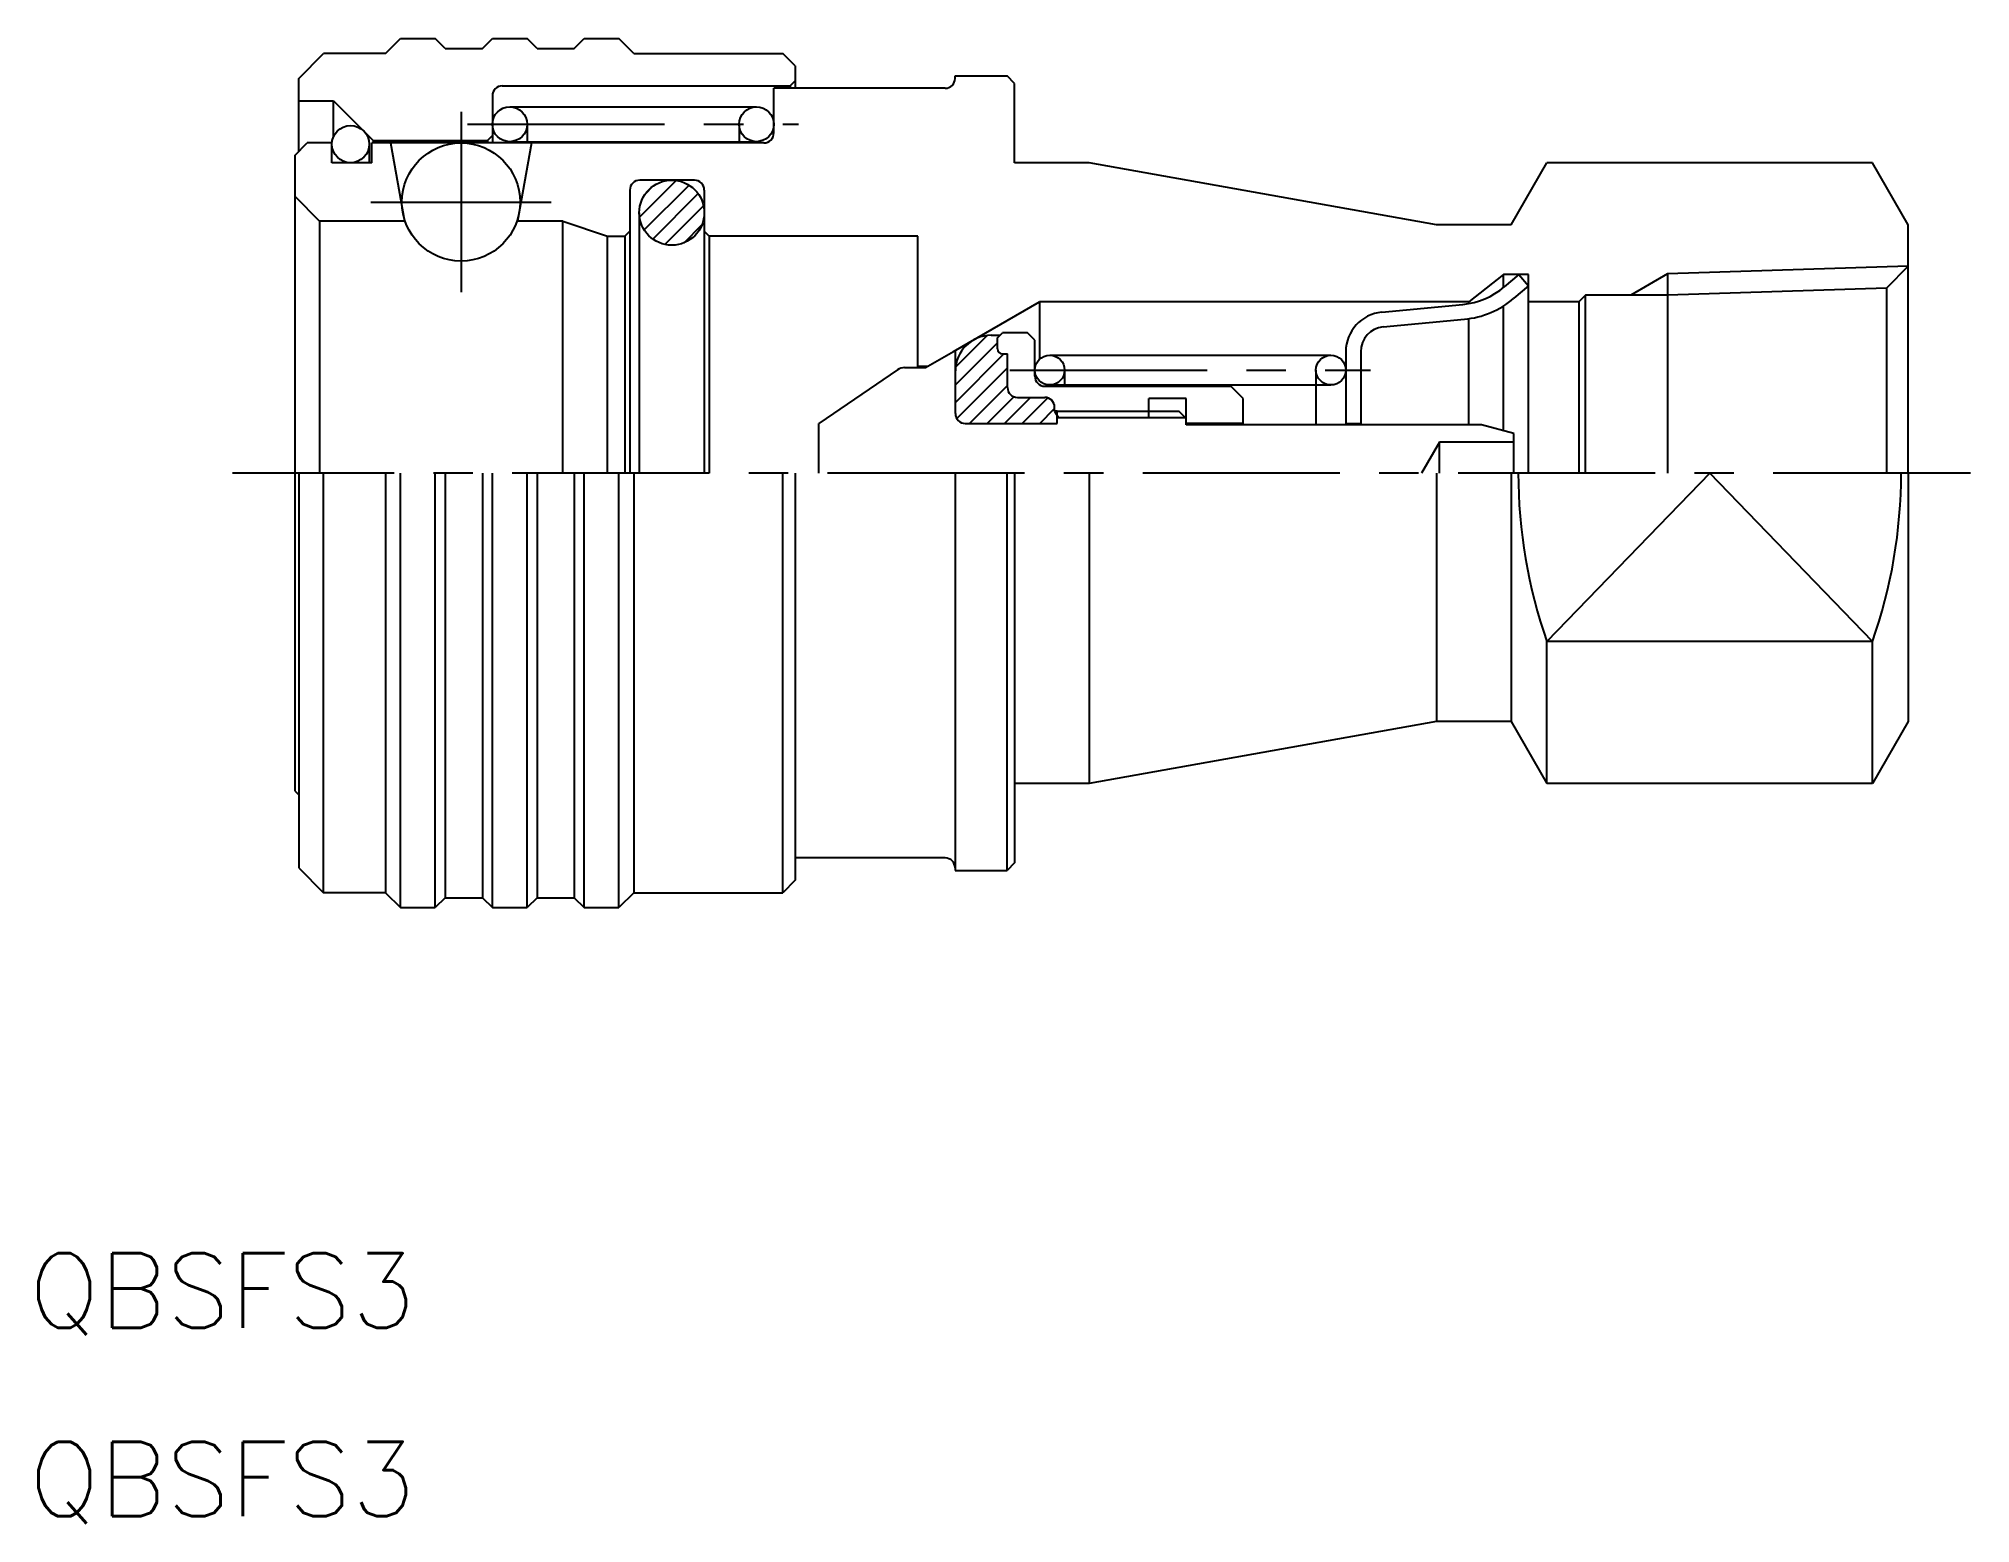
# Model space of a CAD drawing. Extents: x 25.1 to 102.9, y 30.1 to 89.9.
import ezdxf
from ezdxf.enums import TextEntityAlignment as Align

# ---------------------------------------------------------------- set-up
doc = ezdxf.new("R2010")
doc.units = 0
doc.header["$LTSCALE"] = 0.25
doc.linetypes.add('CENTER', pattern=[50.8, 31.75, -6.35, 6.35, -6.35])
doc.layers.get('0').update_dxf_attribs({"linetype": 'CONTINUOUS'})
doc.layers.add('CENTER', color=1, linetype='CONTINUOUS')
doc.styles.get("Standard").update_dxf_attribs({"font": 'txt.shx', "bigfont": 'bigfont.shx'})

msp = doc.modelspace()

# ---------------------------------------------------------------- linework, layer by layer
for p, q in [((39.037, 89.287), (39.637, 89.887)), ((39.637, 89.887), (41.037, 89.887)), ((41.437, 89.487), (41.037, 89.887)), ((42.937, 89.487), (43.337, 89.887)), ((43.337, 89.887), (44.737, 89.887)), ((45.137, 89.487), (44.737, 89.887)), ((46.637, 89.487), (47.037, 89.887)), ((47.037, 89.887), (48.437, 89.887)), ((49.037, 89.287), (48.437, 89.887)), ((35.537, 88.287), (36.537, 89.287)), ((39.037, 89.287), (36.537, 89.287)), ((41.437, 89.487), (42.937, 89.487)), ((45.137, 89.487), (46.637, 89.487)), ((49.037, 89.287), (55.037, 89.287)), ((55.537, 88.787), (55.037, 89.287)), ((55.537, 88.787), (55.537, 87.887)), ((35.537, 85.348), (35.537, 88.287)), ((43.737, 87.987), (55.337, 87.987)), ((55.537, 88.187), (55.337, 87.987)), ((55.337, 87.987), (55.337, 87.887)), ((61.976, 88.387), (64.076, 88.387)), ((61.976, 88.287), (61.976, 88.387)), ((64.376, 88.087), (64.076, 88.387)), ((64.376, 84.887), (64.376, 88.087)), ((35.537, 87.387), (36.937, 87.387)), ((36.937, 85.933), (36.937, 87.387)), ((36.937, 87.387), (38.537, 85.787)), ((43.337, 87.587), (43.337, 85.687)), ((61.576, 87.887), (54.676, 87.887)), ((54.676, 86.087), (54.676, 87.887)), ((44.037, 87.137), (53.976, 87.137)), ((44.737, 86.437), (44.737, 85.687)), ((53.276, 86.437), (53.276, 85.687)), ((35.376, 85.187), (35.876, 85.687)), ((36.876, 85.687), (35.876, 85.687)), ((36.876, 84.887), (36.876, 85.687)), ((38.376, 85.637), (38.376, 84.887)), ((54.276, 85.687), (38.476, 85.687)), ((38.476, 84.887), (38.476, 85.687)), ((38.537, 85.787), (43.137, 85.787)), ((38.537, 85.787), (38.537, 85.687)), ((39.24, 85.687), (39.795, 82.537)), ((43.337, 85.987), (43.137, 85.787)), ((43.137, 85.787), (43.137, 85.687)), ((44.037, 85.737), (53.976, 85.737)), ((44.912, 85.687), (44.357, 82.537)), ((35.376, 85.187), (35.376, 72.387)), ((38.476, 84.887), (36.876, 84.887)), ((67.376, 84.887), (64.376, 84.887)), ((81.376, 82.387), (67.376, 84.887)), ((84.376, 82.387), (85.819, 84.887)), ((98.933, 84.887), (85.819, 84.887)), ((100.376, 82.387), (98.933, 84.887)), ((51.476, 84.187), (49.276, 84.187)), ((35.376, 83.537), (36.376, 82.537)), ((48.876, 83.787), (48.876, 72.387)), ((51.876, 83.787), (51.876, 72.387)), ((36.376, 82.537), (36.376, 72.387)), ((39.824, 82.537), (36.376, 82.537)), ((46.176, 82.537), (44.328, 82.537)), ((46.176, 72.387), (46.176, 82.537)), ((46.176, 82.537), (47.976, 81.937)), ((49.256, 82.877), (49.256, 72.387)), ((47.976, 72.387), (47.976, 81.937)), ((47.976, 81.937), (48.676, 81.937)), ((48.876, 82.137), (48.676, 81.937)), ((48.676, 81.937), (48.676, 72.387)), ((51.876, 82.137), (52.076, 81.937)), ((60.476, 81.937), (52.076, 81.937)), ((52.076, 81.937), (52.076, 72.387)), ((60.476, 76.637), (60.476, 81.937)), ((84.376, 82.387), (81.376, 82.387)), ((100.376, 72.387), (100.376, 82.387)), ((84.076, 80.387), (82.676, 79.287)), ((84.076, 79.867), (84.076, 80.387)), ((85.076, 80.387), (84.076, 80.387)), ((84.687, 80.387), (84.098, 79.885)), ((84.687, 80.387), (85.076, 79.931)), ((85.076, 72.387), (85.076, 80.387)), ((90.676, 80.415), (90.676, 72.387)), ((100.376, 80.718), (99.492, 79.835)), ((85.076, 79.931), (84.487, 79.429)), ((87.376, 79.559), (87.105, 79.287)), ((90.676, 79.559), (87.376, 79.559)), ((87.376, 72.387), (87.376, 79.559)), ((99.492, 79.835), (90.676, 79.559)), ((99.492, 79.835), (99.492, 72.387)), ((61.915, 77.287), (65.379, 79.287)), ((82.676, 79.287), (65.379, 79.287)), ((65.379, 79.287), (65.379, 76.975)), ((79.164, 78.871), (82.436, 79.182)), ((82.676, 79.215), (82.676, 79.287)), ((82.676, 74.337), (82.676, 78.607)), ((84.076, 74.098), (84.076, 79.126)), ((87.105, 79.287), (85.076, 79.287)), ((87.105, 79.287), (87.105, 72.387)), ((63.426, 77.937), (63.789, 77.937)), ((63.689, 77.837), (63.889, 78.037)), ((63.689, 77.387), (63.689, 77.837)), ((64.889, 78.037), (63.889, 78.037)), ((65.189, 77.737), (64.889, 78.037)), ((79.221, 78.274), (82.493, 78.585)), ((60.789, 76.637), (61.915, 77.287)), ((61.989, 77.287), (61.915, 77.287)), ((61.989, 74.787), (61.989, 77.287)), ((63.889, 77.187), (64.089, 77.187)), ((64.089, 75.837), (64.089, 77.187)), ((65.189, 76.287), (65.189, 77.737)), ((65.789, 77.137), (77.116, 77.137)), ((77.716, 77.278), (77.716, 74.337)), ((78.316, 77.278), (78.316, 74.337)), ((59.662, 76.55), (56.489, 74.383)), ((59.944, 76.637), (60.789, 76.637)), ((60.876, 76.687), (60.476, 76.687)), ((66.389, 76.537), (66.389, 75.887)), ((76.516, 76.537), (76.516, 74.337)), ((65.589, 75.887), (73.089, 75.887)), ((65.789, 75.937), (77.116, 75.937)), ((73.589, 75.387), (73.089, 75.887)), ((64.489, 75.437), (65.589, 75.437)), ((65.989, 74.887), (65.989, 75.037)), ((65.989, 74.887), (66.146, 74.617)), ((66.089, 74.887), (65.989, 74.887)), ((66.089, 74.887), (70.989, 74.887)), ((66.089, 74.387), (66.089, 74.887)), ((69.789, 74.617), (69.789, 75.387)), ((71.289, 75.387), (69.789, 75.387)), ((71.289, 74.587), (70.989, 74.887)), ((71.289, 74.337), (71.289, 75.387)), ((73.589, 74.337), (73.589, 75.387)), ((56.489, 72.387), (56.489, 74.383)), ((62.389, 74.387), (66.089, 74.387)), ((71.26, 74.617), (66.089, 74.617)), ((73.589, 74.387), (71.289, 74.387)), ((83.183, 74.337), (71.289, 74.337)), ((77.716, 74.387), (78.316, 74.387)), ((84.489, 73.987), (83.183, 74.337)), ((84.489, 72.387), (84.489, 73.987)), ((81.489, 73.637), (80.768, 72.387)), ((84.489, 73.637), (81.489, 73.637)), ((81.489, 72.387), (81.489, 73.637)), ((35.376, 72.387), (35.376, 59.587)), ((35.537, 72.387), (35.537, 56.487)), ((36.537, 55.487), (36.537, 72.387)), ((39.037, 72.387), (39.037, 55.487)), ((39.637, 54.887), (39.637, 72.387)), ((41.037, 54.887), (41.037, 72.387)), ((41.437, 72.387), (41.437, 55.287)), ((42.937, 72.387), (42.937, 55.287)), ((43.337, 54.887), (43.337, 72.387)), ((44.737, 54.887), (44.737, 72.387)), ((45.137, 72.387), (45.137, 55.287)), ((46.637, 72.387), (46.637, 55.287)), ((47.037, 54.887), (47.037, 72.387)), ((48.437, 54.887), (48.437, 72.387)), ((49.037, 72.387), (49.037, 55.487)), ((55.037, 55.487), (55.037, 72.387)), ((55.537, 72.387), (55.537, 55.987)), ((61.976, 72.387), (61.976, 56.387)), ((64.076, 56.387), (64.076, 72.387)), ((64.376, 72.387), (64.376, 56.687)), ((67.376, 72.387), (67.376, 59.887)), ((81.376, 72.387), (81.376, 62.387)), ((84.376, 72.387), (84.376, 62.387)), ((100.376, 72.387), (100.376, 62.387)), ((98.933, 65.605), (85.819, 65.605)), ((85.819, 59.887), (85.819, 65.605)), ((98.933, 59.887), (98.933, 65.605)), ((81.376, 62.387), (67.376, 59.887)), ((84.376, 62.387), (81.376, 62.387)), ((84.376, 62.387), (85.819, 59.887)), ((100.376, 62.387), (98.933, 59.887)), ((35.376, 59.587), (35.537, 59.427)), ((67.376, 59.887), (64.376, 59.887)), ((98.933, 59.887), (85.819, 59.887)), ((61.576, 56.887), (55.537, 56.887)), ((35.537, 56.487), (36.537, 55.487)), ((61.976, 56.387), (64.076, 56.387)), ((64.376, 56.687), (64.076, 56.387)), ((39.037, 55.487), (36.537, 55.487)), ((39.037, 55.487), (39.637, 54.887)), ((41.437, 55.287), (41.037, 54.887)), ((41.437, 55.287), (42.937, 55.287)), ((42.937, 55.287), (43.337, 54.887)), ((45.137, 55.287), (44.737, 54.887)), ((45.137, 55.287), (46.637, 55.287)), ((46.637, 55.287), (47.037, 54.887)), ((49.037, 55.487), (48.437, 54.887)), ((49.037, 55.487), (55.037, 55.487)), ((55.537, 55.987), (55.037, 55.487)), ((39.637, 54.887), (41.037, 54.887)), ((43.337, 54.887), (44.737, 54.887)), ((47.037, 54.887), (48.437, 54.887))]:
    msp.add_line(p, q)
at = {"color": 3}
for p, q in [((49.268, 82.701), (50.743, 84.175)), ((49.456, 82.182), (51.262, 83.987)), ((49.503, 83.642), (49.801, 83.941)), ((49.798, 81.816), (51.627, 83.646)), ((50.286, 81.598), (51.846, 83.157)), ((51.06, 81.664), (51.779, 82.384)), ((90.676, 80.415), (89.193, 79.559)), ((100.376, 80.718), (90.676, 80.415)), ((61.998, 76.656), (63.27, 77.929)), ((61.989, 75.941), (63.689, 77.641)), ((61.989, 75.234), (63.943, 77.187)), ((62.046, 74.583), (64.089, 76.627)), ((62.557, 74.387), (64.089, 75.92)), ((63.264, 74.387), (64.342, 75.465)), ((63.972, 74.387), (65.022, 75.437)), ((64.679, 74.387), (65.71, 75.419)), ((65.386, 74.387), (65.989, 74.991)), ((92.376, 72.387), (85.819, 65.605)), ((98.933, 65.605), (92.376, 72.387))]:
    msp.add_line(p, q, dxfattribs=at)
for centre, radius in [((37.626, 85.637), 0.75), ((44.037, 86.437), 0.7), ((53.976, 86.437), 0.7), ((42.076, 83.307), 2.38), ((50.566, 82.877), 1.31), ((65.789, 76.537), 0.6), ((77.116, 76.537), 0.6)]:
    msp.add_circle(centre, radius)
for centre, radius, start, end in [((43.737, 87.587), 0.4, 90, 180), ((61.576, 88.287), 0.4, 270, 0), ((54.276, 86.087), 0.4, 270, 0), ((49.276, 83.787), 0.4, 90, 180), ((51.476, 83.787), 0.4, 0, 90), ((82.152, 82.169), 3, 275.43583, 310.43583), ((82.152, 82.169), 3.6, 275.43583, 310.43583), ((79.316, 77.278), 1.6, 95.43583, 180), ((63.426, 76.501), 1.437, 90, 180), ((79.316, 77.278), 1, 95.43583, 180), ((63.889, 77.387), 0.2, 180, 270), ((59.944, 76.137), 0.5, 90, 124.33333), ((65.589, 76.287), 0.4, 180, 270), ((64.489, 75.837), 0.4, 180, 270), ((62.389, 74.787), 0.4, 180, 270), ((65.589, 75.037), 0.4, 0, 90), ((105.161, 72.387), 20.496, 180, 199.32408), ((79.591, 72.387), 20.496, 340.67592, 0), ((61.576, 56.487), 0.4, 0, 90)]:
    msp.add_arc(centre, radius, start, end)
at = {"layer": 'CENTER', "linetype": 'CENTER'}
for p, q in [((42.076, 86.937), (42.076, 79.677)), ((42.337, 86.437), (55.676, 86.437)), ((38.446, 83.307), (45.706, 83.307)), ((64.189, 76.537), (78.716, 76.537)), ((102.876, 72.387), (32.876, 72.387))]:
    msp.add_line(p, q, dxfattribs=at)

# ---------------------------------------------------------------- texts
for p in [(24.675, 37.067), (24.675, 29.471)]:
    msp.add_text('QBSFS3', height=3).set_placement(p, align=Align.BOTTOM_LEFT)

doc.saveas('drawing.dxf')
